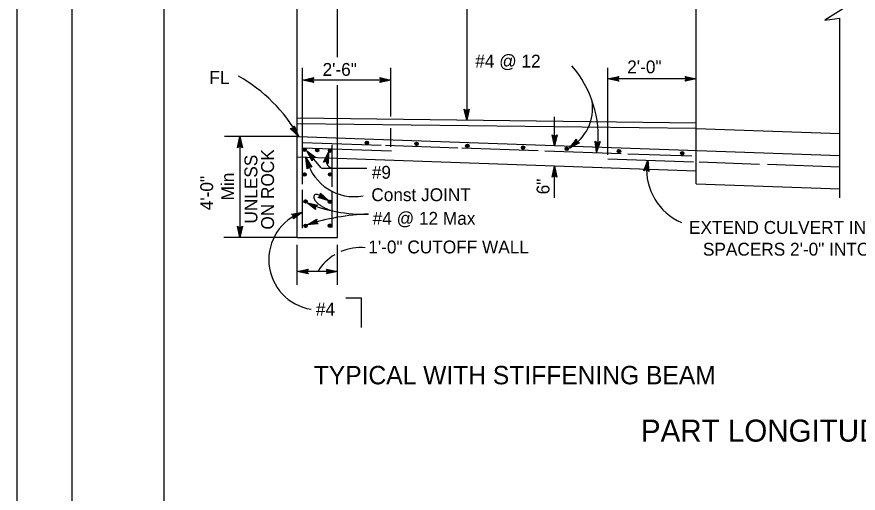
# Model space of a CAD drawing. Extents: x -894 to 866, y -472 to 714.
# Drawn here: x -894 to -436.9, y 196.6 to 455.7 of the extents above; entities that cross this region are included whole.
import ezdxf

# ---------------------------------------------------------------- set-up
doc = ezdxf.new("R2010")
doc.units = 0
for name, color, linetype in [('border_PLOTTING-ELEMENTS', 7, 'Continuous'), ('border_rw_22x34_Cut_Lines', 7, 'Continuous'), ('border_SHEET', 7, 'Continuous'), ('df_CULV-BOX', 7, 'Continuous'), ('df_CULV-BOX-anno', 7, 'Continuous')]:
    doc.layers.add(name, color=color, linetype=linetype)

msp = doc.modelspace()

# ---------------------------------------------------------------- linework, layer by layer
at = {"layer": 'border_PLOTTING-ELEMENTS'}
for points in [[(-894.04, -472.44), (865.96, -472.44), (865.96, 713.56), (-894.04, 713.56)], [(-864.04, 670.56), (835.96, 670.56), (835.96, -429.44), (-864.04, -429.44)]]:
    msp.add_lwpolyline(points, close=True, dxfattribs=at)
at = {"layer": 'border_rw_22x34_Cut_Lines'}
msp.add_lwpolyline([(-864.04, 670.56), (835.96, 670.56), (835.96, -429.44), (-864.04, -429.44)], close=True, dxfattribs=at)
at = {"layer": 'border_SHEET'}
msp.add_line((-814.04, -404.44), (-814.04, 645.56), dxfattribs=at)
at = {"layer": 'df_CULV-BOX'}
for p, q in [((-524.86, 364.91), (-524.86, 581.91)), ((-719.74, 433.73), (-719.74, 519.74)), ((-741.74, 335.72), (-741.74, 512.72)), ((-446.9, 357.19), (-446.9, 454.88)), ((-719.74, 379.81), (-719.74, 418.5)), ((-524.86, 397.89), (-741.74, 400.48)), ((-524.86, 394.89), (-741.74, 397.48)), ((-524.86, 394.89), (-446.9, 392.17)), ((-741.35, 390.48), (-446.9, 380.2)), ((-738.74, 387.39), (-696.02, 385.89)), ((-738.74, 364.66), (-738.74, 387.39)), ((-738.74, 384.38), (-690.4, 382.7)), ((-722.74, 363.23), (-722.74, 386.03)), ((-693.78, 385.82), (-654.33, 384.44)), ((-652.28, 384.37), (-610.78, 382.92)), ((-741.74, 379.49), (-719.74, 378.72)), ((-719.74, 378.72), (-719.74, 379.81)), ((-607.1, 382.79), (-565.71, 381.34)), ((-562, 381.21), (-527.31, 380)), ((-719.74, 378.72), (-524.86, 371.91)), ((-719.74, 376.51), (-719.74, 378.72)), ((-719.74, 335.72), (-719.74, 376.51)), ((-572.93, 378.47), (-526.39, 376.84)), ((-523.33, 376.73), (-490.43, 375.59)), ((-486.13, 375.44), (-446.9, 374.07)), ((-738.74, 340.63), (-738.74, 361.59)), ((-524.86, 364.91), (-446.9, 362.19)), ((-722.74, 341.04), (-722.74, 360.77)), ((-741.74, 335.72), (-719.74, 335.72))]:
    msp.add_line(p, q, dxfattribs=at)
msp.add_lwpolyline([(-446.9, 462.88), (-438.98, 463.87), (-454.98, 453.87), (-446.9, 454.88)], dxfattribs=at)
for centre, radius in [((-737.71, 383.37), 0.927), ((-737.71, 383.37), 0.816), ((-737.71, 383.37), 0.705), ((-730.78, 383.11), 0.927), ((-703.81, 387.16), 0.927), ((-703.81, 387.16), 0.816), ((-703.81, 387.16), 0.705), ((-703.81, 387.16), 0.593), ((-703.81, 387.16), 0.482), ((-703.81, 387.16), 0.371), ((-703.81, 387.16), 0.26), ((-703.81, 387.16), 0.111), ((-676.83, 386.54), 0.927), ((-676.83, 386.54), 0.816), ((-676.83, 386.54), 0.705), ((-676.83, 386.54), 0.593), ((-676.83, 386.54), 0.482), ((-676.83, 386.54), 0.371), ((-676.83, 386.54), 0.26), ((-676.83, 386.54), 0.111), ((-649.23, 385.52), 0.927), ((-649.23, 385.52), 0.816), ((-649.23, 385.52), 0.705), ((-649.23, 385.52), 0.593), ((-649.23, 385.52), 0.482), ((-649.23, 385.52), 0.371), ((-649.23, 385.52), 0.26), ((-649.23, 385.52), 0.111), ((-618.97, 384.5), 0.927), ((-618.97, 384.5), 0.816), ((-618.97, 384.5), 0.705), ((-618.97, 384.5), 0.593), ((-618.97, 384.5), 0.482), ((-618.97, 384.5), 0.371), ((-618.97, 384.5), 0.26), ((-618.97, 384.5), 0.111), ((-595.25, 383.88), 0.927), ((-595.25, 383.88), 0.816), ((-595.25, 383.88), 0.705), ((-595.25, 383.88), 0.593), ((-595.25, 383.88), 0.482), ((-595.25, 383.88), 0.371), ((-595.25, 383.88), 0.26), ((-737.71, 383.37), 0.593), ((-737.71, 383.37), 0.482), ((-737.71, 383.37), 0.371), ((-737.71, 383.37), 0.26), ((-737.71, 383.37), 0.111), ((-730.78, 383.11), 0.816), ((-730.78, 383.11), 0.705), ((-730.78, 383.11), 0.593), ((-730.78, 383.11), 0.482), ((-730.78, 383.11), 0.371), ((-730.78, 383.11), 0.26), ((-730.78, 383.11), 0.111), ((-723.83, 382.88), 0.927), ((-723.83, 382.88), 0.816), ((-723.83, 382.88), 0.705), ((-723.83, 382.88), 0.593), ((-723.83, 382.88), 0.482), ((-723.83, 382.88), 0.371), ((-723.83, 382.88), 0.26), ((-723.83, 382.88), 0.111), ((-595.25, 383.88), 0.111), ((-566.84, 382.66), 0.927), ((-566.84, 382.66), 0.816), ((-566.84, 382.66), 0.705), ((-566.84, 382.66), 0.593), ((-566.84, 382.66), 0.482), ((-566.84, 382.66), 0.371), ((-566.84, 382.66), 0.26), ((-566.84, 382.66), 0.111), ((-532.49, 381.43), 0.927), ((-532.49, 381.43), 0.816), ((-532.49, 381.43), 0.705), ((-532.49, 381.43), 0.593), ((-532.49, 381.43), 0.482), ((-532.49, 381.43), 0.371), ((-532.49, 381.43), 0.26), ((-532.49, 381.43), 0.111), ((-737.75, 369.92), 0.927), ((-737.75, 369.92), 0.816), ((-737.75, 369.92), 0.705), ((-737.75, 369.92), 0.593), ((-737.75, 369.92), 0.482), ((-723.77, 369.93), 0.927), ((-723.77, 369.93), 0.816), ((-723.77, 369.93), 0.705), ((-723.77, 369.93), 0.593), ((-723.77, 369.93), 0.482), ((-737.75, 369.92), 0.371), ((-737.75, 369.92), 0.26), ((-737.75, 369.92), 0.111), ((-723.77, 369.93), 0.371), ((-723.77, 369.93), 0.26), ((-723.77, 369.93), 0.111), ((-737.14, 355.25), 0.927), ((-737.14, 355.25), 0.816), ((-737.14, 355.25), 0.705), ((-737.14, 355.25), 0.593), ((-737.14, 355.25), 0.482), ((-737.14, 355.25), 0.371), ((-737.14, 355.25), 0.26), ((-737.14, 355.25), 0.111), ((-723.96, 355.06), 0.927), ((-723.96, 355.06), 0.816), ((-723.96, 355.06), 0.705), ((-723.96, 355.06), 0.593), ((-723.96, 355.06), 0.482), ((-723.96, 355.06), 0.371), ((-723.96, 355.06), 0.26), ((-723.96, 355.06), 0.111), ((-737.14, 341.96), 0.927), ((-723.95, 342.06), 0.927), ((-723.95, 342.06), 0.816), ((-737.14, 341.96), 0.816), ((-737.14, 341.96), 0.705), ((-737.14, 341.96), 0.593), ((-737.14, 341.96), 0.482), ((-737.14, 341.96), 0.371), ((-737.14, 341.96), 0.26), ((-737.14, 341.96), 0.111), ((-723.95, 342.06), 0.705), ((-723.95, 342.06), 0.593), ((-723.95, 342.06), 0.482), ((-723.95, 342.06), 0.371), ((-723.95, 342.06), 0.26), ((-723.95, 342.06), 0.111)]:
    msp.add_circle(centre, radius, dxfattribs=at)
at = {"layer": 'df_CULV-BOX-anno'}
for p, q in [((-649.58, 542.12), (-649.58, 399.38)), ((-738.74, 387.39), (-738.74, 427.83)), ((-690.74, 401.37), (-690.74, 427.83)), ((-572.86, 392.81), (-572.86, 427.83)), ((-738.74, 421.26), (-732.74, 422.59)), ((-738.74, 421.26), (-732.74, 422.59)), ((-690.74, 421.26), (-738.74, 421.26)), ((-732.74, 419.92), (-738.74, 421.26)), ((-738.74, 421.26), (-738.74, 421.26)), ((-732.74, 419.92), (-738.74, 421.26)), ((-738.74, 421.26), (-738.74, 421.26)), ((-732.95, 420.28), (-737.36, 421.26)), ((-732.95, 420.28), (-737.36, 421.26)), ((-737.35, 421.27), (-732.97, 422.23)), ((-737.35, 421.27), (-732.97, 422.23)), ((-735.97, 421.26), (-733.15, 421.89)), ((-735.97, 421.26), (-733.15, 421.89)), ((-733.19, 420.64), (-735.97, 421.26)), ((-733.19, 420.64), (-735.97, 421.26)), ((-734.59, 421.26), (-733.38, 421.53)), ((-734.59, 421.26), (-733.38, 421.53)), ((-733.36, 420.99), (-734.59, 421.26)), ((-733.36, 420.99), (-734.59, 421.26)), ((-732.74, 422.59), (-733.54, 421.26)), ((-732.74, 422.59), (-733.54, 421.26)), ((-733.54, 421.26), (-732.74, 419.92)), ((-733.54, 421.26), (-732.74, 419.92)), ((-732.74, 422.59), (-732.74, 422.59)), ((-732.74, 422.59), (-732.74, 422.59)), ((-695.94, 421.26), (-696.74, 422.6)), ((-696.74, 422.6), (-696.74, 422.6)), ((-696.74, 422.6), (-690.74, 421.26)), ((-690.74, 421.26), (-696.74, 419.93)), ((-696.74, 419.93), (-695.94, 421.26)), ((-696.52, 422.25), (-692.12, 421.26)), ((-692.13, 421.26), (-696.5, 420.29)), ((-693.5, 421.27), (-696.32, 420.64)), ((-696.29, 421.89), (-693.5, 421.27)), ((-696.11, 421.54), (-694.88, 421.27)), ((-694.88, 421.27), (-696.09, 421)), ((-690.74, 421.26), (-690.74, 421.26)), ((-572.86, 421.92), (-566.86, 423.25)), ((-572.86, 421.92), (-566.86, 423.25)), ((-524.86, 421.92), (-572.86, 421.92)), ((-566.86, 420.58), (-572.86, 421.92)), ((-572.86, 421.92), (-572.86, 421.92)), ((-566.86, 420.58), (-572.86, 421.92)), ((-572.86, 421.92), (-572.86, 421.92)), ((-567.07, 420.94), (-571.48, 421.92)), ((-567.07, 420.94), (-571.48, 421.92)), ((-571.46, 421.93), (-567.09, 422.89)), ((-571.46, 421.93), (-567.09, 422.89)), ((-570.09, 421.92), (-567.27, 422.55)), ((-570.09, 421.92), (-567.27, 422.55)), ((-567.31, 421.3), (-570.09, 421.92)), ((-567.31, 421.3), (-570.09, 421.92)), ((-568.71, 421.92), (-567.5, 422.19)), ((-568.71, 421.92), (-567.5, 422.19)), ((-567.48, 421.64), (-568.71, 421.92)), ((-567.48, 421.64), (-568.71, 421.92)), ((-566.86, 423.25), (-567.66, 421.92)), ((-566.86, 423.25), (-567.66, 421.92)), ((-567.66, 421.92), (-566.86, 420.58)), ((-567.66, 421.92), (-566.86, 420.58)), ((-566.86, 423.25), (-566.86, 423.25)), ((-566.86, 423.25), (-566.86, 423.25)), ((-530.06, 421.92), (-530.86, 423.26)), ((-530.86, 423.26), (-530.86, 423.26)), ((-530.86, 423.26), (-524.86, 421.92)), ((-524.86, 421.92), (-530.86, 420.59)), ((-530.86, 420.59), (-530.06, 421.92)), ((-530.86, 420.59), (-530.86, 420.59)), ((-530.64, 422.91), (-526.24, 421.92)), ((-526.25, 421.92), (-530.62, 420.95)), ((-527.62, 421.92), (-530.44, 421.3)), ((-530.41, 422.55), (-527.62, 421.92)), ((-530.23, 422.2), (-529, 421.93)), ((-529, 421.93), (-530.21, 421.66)), ((-524.86, 421.92), (-524.86, 421.92)), ((-732.74, 419.92), (-732.74, 419.92)), ((-732.74, 419.92), (-732.74, 419.92)), ((-696.74, 419.93), (-696.74, 419.93)), ((-566.86, 420.58), (-566.86, 420.58)), ((-566.86, 420.58), (-566.86, 420.58)), ((-649.58, 399.38), (-650.91, 405.38)), ((-650.91, 405.38), (-650.91, 405.38)), ((-650.91, 405.38), (-649.58, 404.58)), ((-649.59, 400.77), (-650.56, 405.15)), ((-649.58, 402.15), (-650.21, 404.97)), ((-649.58, 403.53), (-649.85, 404.74)), ((-649.58, 404.58), (-648.24, 405.38)), ((-648.24, 405.38), (-649.58, 399.38)), ((-648.6, 405.17), (-649.58, 400.76)), ((-648.96, 404.93), (-649.58, 402.15)), ((-649.31, 404.76), (-649.58, 403.53)), ((-648.24, 405.38), (-648.24, 405.38)), ((-649.58, 399.38), (-649.58, 399.38)), ((-601.86, 385.43), (-601.86, 401.26)), ((-745.57, 394.84), (-744.03, 394.99)), ((-740.91, 390.83), (-745.57, 394.84)), ((-745.57, 394.84), (-745.57, 394.84)), ((-741.75, 391.94), (-745.14, 394.87)), ((-742.57, 393.04), (-744.76, 394.93)), ((-743.39, 394.15), (-744.33, 394.96)), ((-744.03, 394.99), (-743.43, 396.44)), ((-743.91, 395.3), (-743.39, 394.15)), ((-743.74, 395.65), (-742.57, 393.04)), ((-743.59, 396.05), (-741.74, 391.94)), ((-743.43, 396.44), (-743.43, 396.44)), ((-743.43, 396.44), (-740.91, 390.83)), ((-690.74, 384.91), (-690.74, 395.11)), ((-741.35, 390.48), (-781.13, 390.48)), ((-774.12, 384.48), (-772.78, 390.48)), ((-773.76, 384.7), (-772.78, 389.1)), ((-772.78, 390.48), (-772.78, 335.72)), ((-772.78, 390.48), (-772.78, 390.48)), ((-772.78, 390.48), (-771.45, 384.48)), ((-772.78, 389.09), (-771.81, 384.71)), ((-761.85, 390.48), (-761.85, 390.53)), ((-740.91, 390.83), (-740.91, 390.83)), ((-601.86, 385.43), (-603.19, 391.43)), ((-603.19, 391.43), (-603.19, 391.43)), ((-603.19, 391.43), (-601.86, 390.63)), ((-601.86, 386.82), (-602.83, 391.19)), ((-601.86, 388.19), (-602.48, 391.01)), ((-601.85, 389.57), (-602.12, 390.78)), ((-601.86, 390.63), (-600.52, 391.43)), ((-600.52, 391.43), (-601.86, 385.43)), ((-600.87, 391.21), (-601.86, 386.81)), ((-601.23, 390.98), (-601.86, 388.19)), ((-601.58, 390.8), (-601.85, 389.57)), ((-600.52, 391.43), (-600.52, 391.43)), ((-593.69, 384.24), (-589.93, 389.1)), ((-592.62, 385.13), (-589.88, 388.67)), ((-589.93, 389.1), (-589.93, 389.1)), ((-589.93, 389.1), (-589.69, 387.56)), ((-572.86, 380.62), (-572.86, 392.81)), ((-772.78, 385.28), (-774.12, 384.48)), ((-774.12, 384.48), (-774.12, 384.48)), ((-773.41, 384.93), (-772.78, 387.72)), ((-773.06, 385.11), (-772.78, 386.33)), ((-772.78, 387.72), (-772.16, 384.89)), ((-772.78, 386.33), (-772.52, 385.13)), ((-771.45, 384.48), (-772.78, 385.28)), ((-771.45, 384.48), (-771.45, 384.48)), ((-601.86, 385.43), (-601.86, 385.43)), ((-588.22, 387.04), (-593.69, 384.24)), ((-593.69, 384.24), (-593.69, 384.24)), ((-588.61, 387.18), (-592.63, 385.12)), ((-591.56, 386), (-589.79, 388.29)), ((-589.02, 387.31), (-591.56, 386)), ((-590.5, 386.88), (-589.74, 387.86)), ((-589.38, 387.46), (-590.5, 386.88)), ((-589.69, 387.56), (-588.22, 387.04)), ((-588.22, 387.04), (-588.22, 387.04)), ((-579.02, 381.97), (-579.73, 388.08)), ((-579.73, 388.08), (-578.48, 387.15)), ((-579.72, 388.08), (-579.72, 388.08)), ((-578.88, 383.36), (-579.39, 387.81)), ((-578.73, 384.72), (-579.06, 387.6)), ((-577.07, 387.8), (-579.02, 381.97)), ((-577.45, 387.63), (-578.88, 383.35)), ((-577.83, 387.43), (-578.73, 384.72)), ((-578.59, 386.1), (-578.73, 387.33)), ((-578.19, 387.29), (-578.59, 386.1)), ((-578.48, 387.15), (-577.07, 387.8)), ((-577.07, 387.8), (-577.07, 387.8)), ((-728.67, 373.6), (-736.48, 382.86)), ((-733.64, 377.41), (-736.48, 382.86)), ((-736.48, 382.86), (-736.48, 382.86)), ((-736.48, 382.86), (-731.6, 379.14)), ((-733.51, 377.81), (-735.59, 381.81)), ((-735.58, 381.8), (-732.02, 379.08)), ((-733.38, 378.22), (-734.7, 380.75)), ((-734.7, 380.75), (-732.4, 379)), ((-733.23, 378.58), (-733.81, 379.69)), ((-733.81, 379.69), (-732.83, 378.94)), ((-727.47, 376.62), (-724.67, 382.1)), ((-727.07, 376.74), (-725.02, 380.76)), ((-725.77, 378.58), (-724.6, 382.09)), ((-725.02, 380.75), (-725.17, 376.27)), ((-724.67, 382.1), (-724.88, 375.96)), ((-724.67, 382.1), (-724.67, 382.1)), ((-579.02, 381.97), (-579.02, 381.97)), ((-736.21, 373.05), (-737.01, 379.15)), ((-737.01, 379.15), (-737.01, 379.15)), ((-737.01, 379.15), (-733.7, 373.97)), ((-735.95, 373.38), (-736.53, 377.85)), ((-736.53, 377.85), (-734.12, 374.07)), ((-735.69, 373.72), (-736.06, 376.55)), ((-736.06, 376.55), (-734.51, 374.11)), ((-735.43, 374.01), (-735.59, 375.26)), ((-735.59, 375.26), (-734.93, 374.21)), ((-733.13, 378.89), (-733.64, 377.41)), ((-733.64, 377.41), (-733.64, 377.41)), ((-731.6, 379.14), (-733.13, 378.89)), ((-731.6, 379.14), (-731.6, 379.14)), ((-725.97, 377.06), (-727.47, 376.62)), ((-727.47, 376.62), (-727.47, 376.62)), ((-726.66, 376.88), (-725.36, 379.42)), ((-726.28, 376.96), (-725.71, 378.09)), ((-724.88, 375.96), (-725.97, 377.06)), ((-725.71, 378.09), (-725.75, 376.85)), ((-725.36, 379.42), (-725.46, 376.53)), ((-724.88, 375.96), (-724.88, 375.96)), ((-553.31, 371.98), (-551.15, 377.74)), ((-552.93, 372.15), (-551.34, 376.37)), ((-552.54, 372.33), (-551.53, 375)), ((-551.53, 375), (-551.31, 372.12)), ((-551.34, 376.36), (-550.99, 371.89)), ((-551.15, 377.74), (-551.15, 377.74)), ((-551.15, 377.74), (-550.67, 371.61)), ((-735.23, 374.26), (-736.21, 373.05)), ((-736.21, 373.05), (-736.21, 373.05)), ((-733.7, 373.97), (-735.23, 374.26)), ((-733.7, 373.97), (-733.7, 373.97)), ((-728.06, 373.32), (-703.91, 373.32)), ((-603.2, 368.42), (-601.86, 374.42)), ((-602.84, 368.64), (-601.86, 373.04)), ((-602.48, 368.87), (-601.86, 371.66)), ((-601.86, 374.42), (-601.86, 374.42)), ((-601.86, 374.42), (-600.53, 368.42)), ((-601.86, 357.27), (-601.86, 374.42)), ((-601.86, 371.66), (-601.23, 368.83)), ((-601.85, 373.03), (-600.89, 368.65)), ((-551.87, 372.59), (-553.31, 371.98)), ((-553.31, 371.98), (-553.31, 371.98)), ((-552.17, 372.45), (-551.73, 373.63)), ((-550.67, 371.61), (-551.87, 372.59)), ((-551.73, 373.63), (-551.63, 372.4)), ((-550.67, 371.61), (-550.67, 371.61)), ((-601.86, 369.22), (-603.2, 368.42)), ((-603.2, 368.42), (-603.2, 368.42)), ((-602.13, 369.05), (-601.86, 370.28)), ((-601.86, 370.28), (-601.59, 369.07)), ((-600.53, 368.42), (-601.86, 369.22)), ((-600.53, 368.42), (-600.53, 368.42)), ((-730.39, 357.47), (-729.03, 358.22)), ((-724.53, 355.62), (-730.39, 357.47)), ((-730.39, 357.47), (-730.39, 357.47)), ((-725.73, 356.31), (-730, 357.66)), ((-726.92, 357), (-729.68, 357.87)), ((-728.11, 357.69), (-729.29, 358.07)), ((-729.03, 358.22), (-729.05, 359.78)), ((-729.05, 359.78), (-729.05, 359.78)), ((-729.05, 359.78), (-724.53, 355.62)), ((-729.04, 359.36), (-725.72, 356.31)), ((-729.04, 358.55), (-728.11, 357.69)), ((-729.02, 358.94), (-726.92, 357)), ((-731.76, 350.84), (-736.63, 354.59)), ((-736.63, 354.59), (-736.63, 354.59)), ((-736.63, 354.59), (-730.63, 353.26)), ((-731.8, 351.26), (-735.38, 354.01)), ((-735.37, 354.01), (-731, 353.03)), ((-731.86, 351.68), (-734.13, 353.42)), ((-734.13, 353.42), (-731.3, 352.8)), ((-731.88, 352.07), (-732.88, 352.84)), ((-732.88, 352.84), (-731.67, 352.57)), ((-730.63, 353.26), (-731.92, 352.39)), ((-731.92, 352.39), (-731.76, 350.84)), ((-730.63, 353.26), (-730.63, 353.26)), ((-724.53, 355.62), (-724.53, 355.62)), ((-744.76, 348.25), (-738.74, 349.46)), ((-743.49, 347.35), (-744.76, 348.25)), ((-744.76, 348.25), (-744.76, 348.25)), ((-744.42, 348.01), (-740, 348.9)), ((-744.06, 347.78), (-741.26, 348.34)), ((-743.76, 347.53), (-742.53, 347.78)), ((-738.74, 349.46), (-743.68, 345.81)), ((-740.01, 348.89), (-743.61, 346.23)), ((-741.26, 348.34), (-743.59, 346.62)), ((-742.53, 347.78), (-743.52, 347.04)), ((-738.74, 349.46), (-738.74, 349.46)), ((-731.76, 350.84), (-731.76, 350.84)), ((-743.68, 345.81), (-743.49, 347.35)), ((-743.68, 345.81), (-743.68, 345.81)), ((-736.35, 342.5), (-731.05, 345.6)), ((-730.23, 343.06), (-736.35, 342.5)), ((-730.54, 343.33), (-735.04, 342.92)), ((-735.03, 342.93), (-731.16, 345.19)), ((-733.72, 343.34), (-731.22, 344.8)), ((-730.88, 343.6), (-733.72, 343.34)), ((-732.41, 343.76), (-731.34, 344.39)), ((-731.15, 343.88), (-732.41, 343.76)), ((-731.05, 345.6), (-731.4, 344.09)), ((-731.4, 344.09), (-730.23, 343.06)), ((-731.05, 345.6), (-731.05, 345.6)), ((-730.23, 343.06), (-730.23, 343.06)), ((-772.78, 335.72), (-774.11, 341.72)), ((-774.11, 341.72), (-774.11, 341.72)), ((-774.11, 341.72), (-772.78, 340.92)), ((-772.78, 337.11), (-773.75, 341.48)), ((-772.78, 338.48), (-773.41, 341.31)), ((-772.78, 339.86), (-773.05, 341.07)), ((-772.78, 340.92), (-771.44, 341.72)), ((-771.44, 341.72), (-772.78, 335.72)), ((-771.8, 341.5), (-772.78, 337.1)), ((-772.16, 341.27), (-772.78, 338.48)), ((-772.5, 341.09), (-772.78, 339.86)), ((-771.44, 341.72), (-771.44, 341.72)), ((-736.35, 342.5), (-736.35, 342.5)), ((-741.74, 335.72), (-781.51, 335.72)), ((-772.78, 335.72), (-772.78, 335.72)), ((-741.74, 309.81), (-741.74, 331.72)), ((-719.74, 309.81), (-719.74, 331.72)), ((-741.74, 317.15), (-735.74, 318.48)), ((-719.74, 317.15), (-741.74, 317.15)), ((-735.74, 315.81), (-741.74, 317.15)), ((-741.74, 317.15), (-741.74, 317.15)), ((-735.95, 316.17), (-740.36, 317.15)), ((-740.35, 317.16), (-735.97, 318.12)), ((-738.97, 317.15), (-736.15, 317.78)), ((-736.19, 316.53), (-738.97, 317.15)), ((-737.59, 317.15), (-736.38, 317.42)), ((-736.36, 316.87), (-737.59, 317.15)), ((-735.74, 318.48), (-736.54, 317.15)), ((-736.54, 317.15), (-735.74, 315.81)), ((-735.74, 318.48), (-735.74, 318.48)), ((-735.74, 315.81), (-735.74, 315.81)), ((-724.94, 317.15), (-725.74, 318.49)), ((-725.74, 318.49), (-725.74, 318.49)), ((-725.74, 318.49), (-719.74, 317.15)), ((-719.74, 317.15), (-725.74, 315.82)), ((-725.74, 315.82), (-724.94, 317.15)), ((-725.74, 315.82), (-725.74, 315.82)), ((-725.52, 318.14), (-721.12, 317.15)), ((-721.13, 317.15), (-725.5, 316.18)), ((-722.5, 317.15), (-725.32, 316.53)), ((-725.29, 317.78), (-722.5, 317.15)), ((-725.11, 317.43), (-723.88, 317.16)), ((-723.88, 317.16), (-725.09, 316.89)), ((-719.74, 317.15), (-719.74, 317.15))]:
    msp.add_line(p, q, dxfattribs=at)
msp.add_lwpolyline([(-715.25, 302.89), (-706.89, 302.89), (-706.89, 286.76)], dxfattribs=at)
for centre, radius, start, end in [((-637.07, 390.51), 58.95, 353.7824, 40.8337), ((-815.81, 348.22), 86.17, 29.6352, 60.6701), ((-606.71, 406.25), 25.56, 300.5768, 8.1918), ((-710.6, 384.65), 26.8, 195.0091, 280.1833), ((-721.98, 377.32), 4, 161.5651, 270), ((-519.96, 372.88), 31.91, 175.8451, 245.985), ((-728.06, 374.12), 0.8, 220.1517, 270), ((-705.38, 429.05), 80.76, 247.2301, 271.6563), ((-729.79, 323.62), 27.34, 109.1042, 260.874), ((-699.55, 230.33), 118.05, 91.6942, 108.1637), ((-707.24, 302.98), 27.21, 84.7616, 113.1211), ((-707.24, 302.98), 27.21, 121.0554, 148.622)]:
    msp.add_arc(centre, radius, start, end, dxfattribs=at)
msp.add_open_spline([(-724.53, 355.62), (-730.77, 359.97), (-733.54, 357.7), (-729.68, 352.84), (-723.73, 350.41)], degree=2, dxfattribs=at)

# ---------------------------------------------------------------- texts
for s, height, p in [('#4 @ 12', 7, (-644.94, 428.08)), ('2\'-6"', 7, (-727.91, 423.55)), ('2\'-0"', 7, (-562.37, 424.94)), ('FL', 7, (-789.42, 419.16)), ('#9', 7, (-701.15, 367.6)), ('Const JOINT', 7, (-701.43, 355.4)), ('#4 @ 12 Max', 7, (-700.66, 342.56)), ('EXTEND CULVERT INVERT SLAB', 7, (-528.79, 337.62)), ('1\'-0" CUTOFF WALL', 7, (-703.06, 326.99)), ('SPACERS 2\'-0" INTO APRON', 7, (-521.24, 325.76)), ('#4', 7, (-731.55, 293.15)), ('TYPICAL WITH STIFFENING BEAM', 10, (-732.7, 255.78)), ('PART LONGITUDAL SECTION', 12, (-554.93, 224.58))]:
    msp.add_text(s, height=height, dxfattribs=at).set_placement(p)
for s, p in [('UNLESS', (-763.33, 343.2)), ('ON ROCK', (-754.29, 339.93)), ('4\'-0"', (-787.37, 350.48)), ('Min', (-775.95, 355.81)), ('6"', (-604.61, 359.11))]:
    msp.add_text(s, height=7, rotation=90, dxfattribs=at).set_placement(p)

doc.saveas('drawing.dxf')
